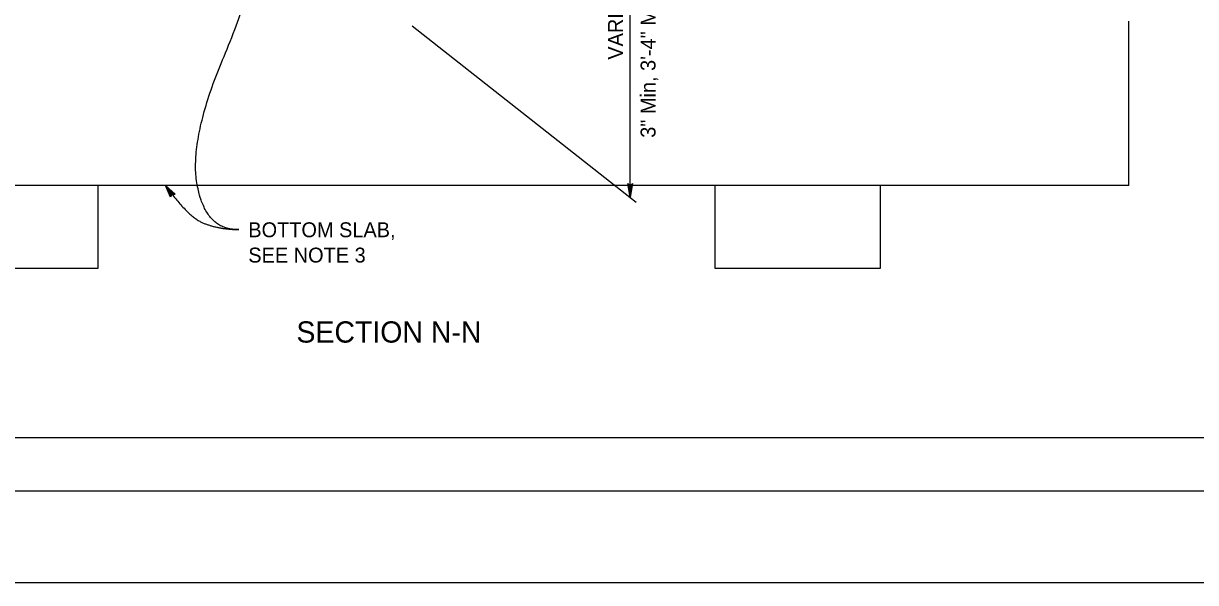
# Model space of a CAD drawing. Extents: x -893 to 867, y -474 to 712.
# Drawn here: x -613 to -62, y -474 to -211 of the extents above; entities that cross this region are included whole.
import ezdxf

# ---------------------------------------------------------------- set-up
doc = ezdxf.new("R2010")
doc.units = 0
for name, color, linetype in [('14 Ramp Anno', 7, 'Continuous'), ('border_PLOTTING-ELEMENTS', 7, 'Continuous'), ('border_rw_22x34_Cut_Lines', 7, 'Continuous'), ('border_SHEET', 7, 'Continuous'), ('df_DETAIL', 7, 'Continuous'), ('df_DETAIL-anno', 7, 'Continuous')]:
    doc.layers.add(name, color=color, linetype=linetype)

# ---------------------------------------------------------------- blocks, each defined once
blk = doc.blocks.new('TERMA')
at = {"layer": '14 Ramp Anno'}
for p, q in [((-3.1623, 0.2782), (-3.3338, 0.5564)), ((-3.3338, 0.5564), (0, 0)), ((0, 0), (-3.3338, -0.557)), ((-3.248, 0.4173), (0, 0)), ((0, 0), (-3.248, -0.4177)), ((0, 0), (-3.1623, 0.2782)), ((-3.1623, 0.2782), (-2.9909, 0)), ((-3.1623, -0.2786), (0, 0)), ((-2.9909, 0), (-3.1623, -0.2786)), ((0, 0), (-3.0766, 0.1391)), ((-3.0766, -0.1393), (0, 0)), ((-2.9909, 0), (0, 0)), ((-3.1623, -0.2786), (-3.3338, -0.557))]:
    blk.add_line(p, q, dxfattribs=at)

msp = doc.modelspace()

# ---------------------------------------------------------------- linework, layer by layer
at = {"layer": 'border_PLOTTING-ELEMENTS'}
for points in [[(-893.45, -474.04), (866.55, -474.04), (866.55, 711.96), (-893.45, 711.96)], [(-863.45, 668.96), (836.55, 668.96), (836.55, -431.04), (-863.45, -431.04)]]:
    msp.add_lwpolyline(points, close=True, dxfattribs=at)
at = {"layer": 'border_rw_22x34_Cut_Lines'}
msp.add_lwpolyline([(-863.45, 668.96), (836.55, 668.96), (836.55, -431.04), (-863.45, -431.04)], close=True, dxfattribs=at)
at = {"layer": 'border_SHEET'}
msp.add_line((811.55, -406.04), (-813.45, -406.04), dxfattribs=at)
at = {"layer": 'df_DETAIL'}
for p, q in [((-93.73, -287.35), (-93.73, -210.15)), ((-93.73, -287.35), (-772.38, -287.35)), ((-577.92, -326.24), (-577.92, -287.35)), ((-288.18, -287.35), (-288.18, -326.24)), ((-210.4, -326.24), (-210.4, -287.35)), ((-655.7, -326.24), (-577.92, -326.24)), ((-288.18, -326.24), (-210.4, -326.24))]:
    msp.add_line(p, q, dxfattribs=at)
at = {"layer": 'df_DETAIL-anno'}
for p, q in [((-327.94, -293.06), (-327.94, -134.09)), ((-430.3, -212.32), (-325.19, -295.23))]:
    msp.add_line(p, q, dxfattribs=at)
msp.add_lwpolyline([(-543.86, -292.94), (-546.18, -287.35), (-541.71, -291.43), (-542.12, -291.46), (-545.39, -288.47), (-543.7, -292.57), (-543.53, -292.2), (-544.62, -289.58), (-542.52, -291.49), (-542.93, -291.52), (-543.84, -290.69), (-543.36, -291.83), (-543.24, -291.54), (-541.71, -291.43), (-543.24, -291.54)], close=True, dxfattribs=at)
for points in [[(-511.81, -308.1), (-527.36, -308.67), (-535.38, -265.43), (-500.18, -183.13), (-495.89, -128.96)], [(-546.18, -287.35), (-535.8, -302.1), (-521, -308.1), (-511.81, -308.1)]]:
    msp.add_open_spline(points, degree=2, dxfattribs=at)

# ---------------------------------------------------------------- block references
at = {"layer": 'df_DETAIL-anno', "xscale": 1.9570321796148542, "yscale": 2.0119647063050117, "rotation": -90}
msp.add_blockref('TERMA', (-327.94, -293.06), dxfattribs=at)

# ---------------------------------------------------------------- texts
at = {"layer": 'df_DETAIL-anno'}
for s, height, p in [('VARIES', 7, (-331.38, -228.27)), ('3" Min, 3\'-4" Max', 7.0003, (-316.04, -264.98))]:
    msp.add_text(s, height=height, rotation=90, dxfattribs=at).set_placement(p)
for s, height, p in [('BOTTOM SLAB,', 7.0003, (-507.35, -311.72)), ('SEE NOTE 3', 7, (-507.35, -323.62)), ('SECTION N-N', 10, (-484.73, -361.26))]:
    msp.add_text(s, height=height, dxfattribs=at).set_placement(p)

doc.saveas('drawing.dxf')
